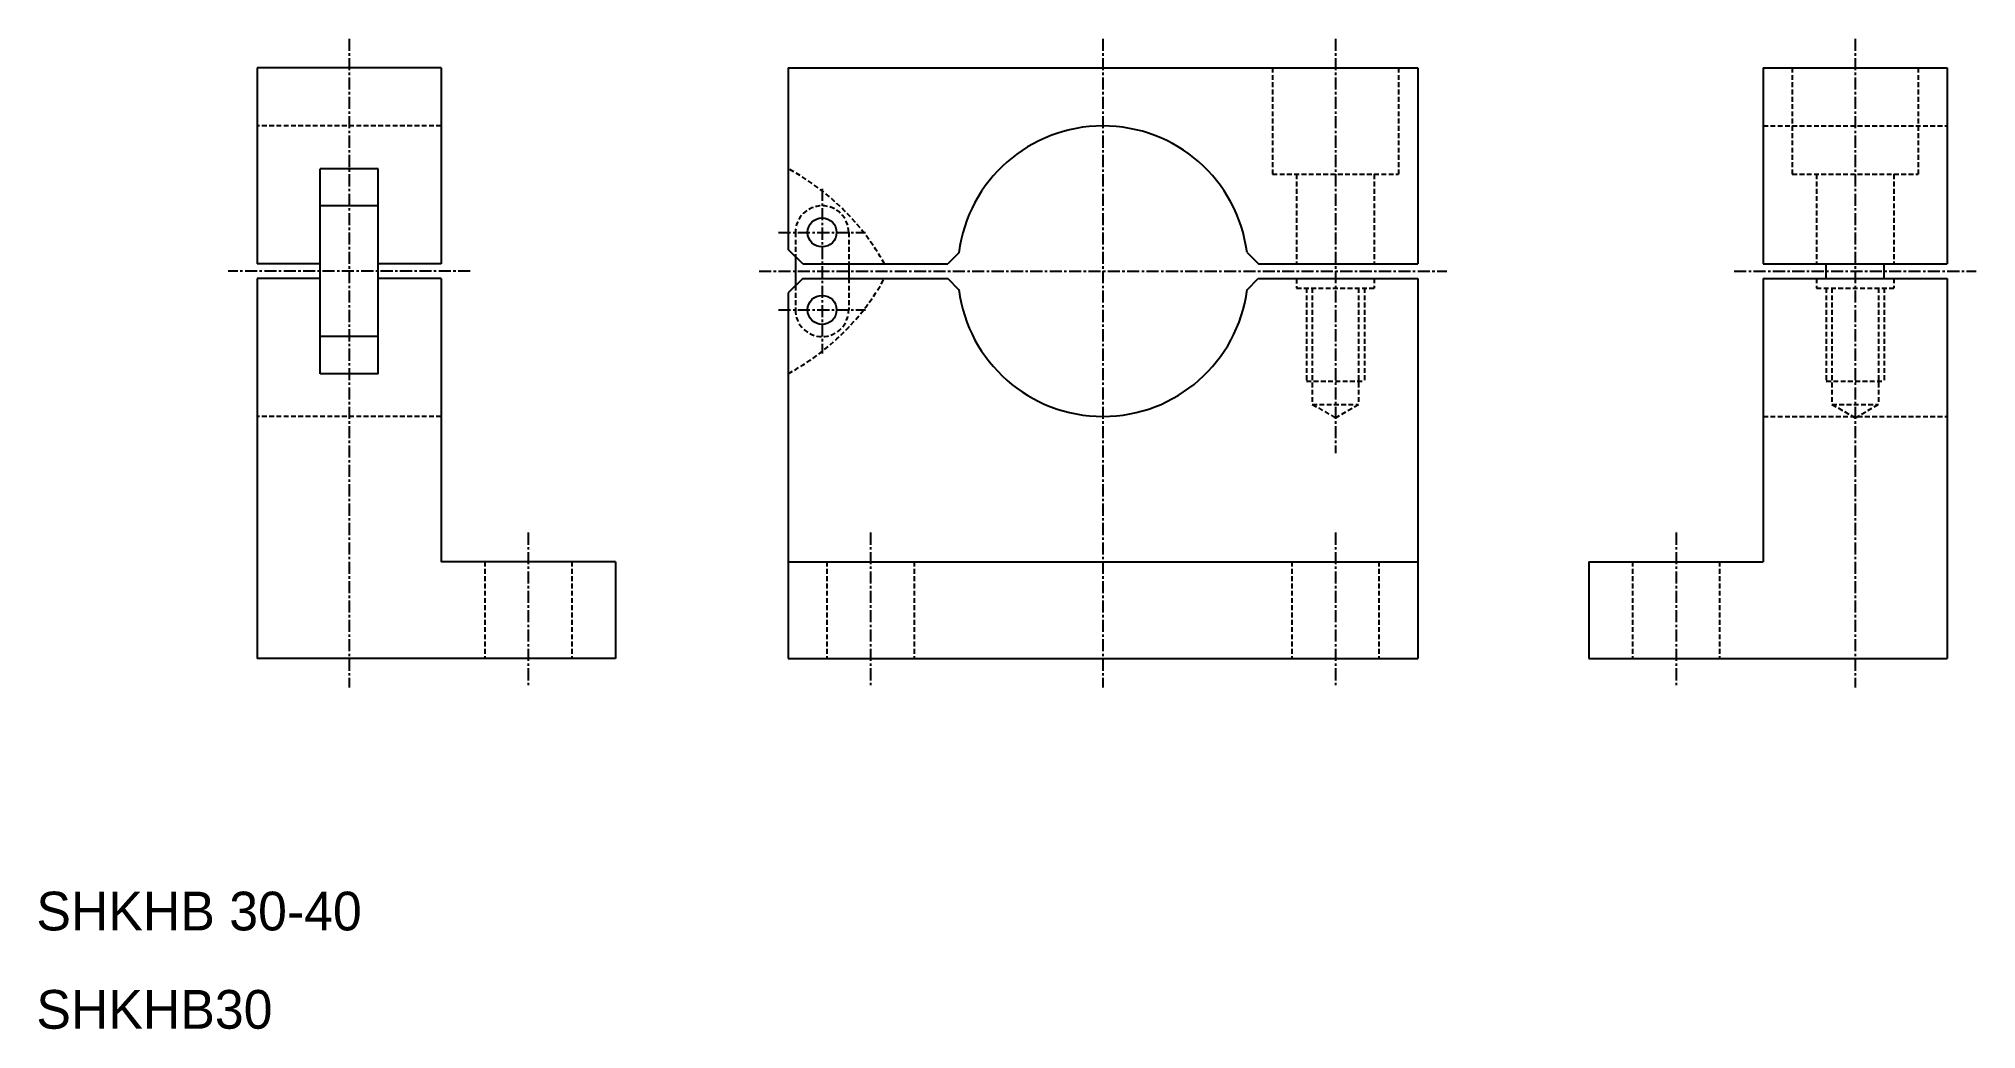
# Model space of a CAD drawing. Extents: x 56 to 256, y 57 to 160.
import ezdxf

# ---------------------------------------------------------------- set-up
doc = ezdxf.new("R2010")
doc.units = 0
doc.linetypes.add('CENTER', pattern=[2, 1.25, -0.25, 0.25, -0.25])
doc.linetypes.add('DASHED', pattern=[0.75, 0.5, -0.25])
doc.layers.get('0').update_dxf_attribs({"linetype": 'CONTINUOUS'})
doc.layers.add('CENTER', color=1, linetype='CENTER')

msp = doc.modelspace()

# ---------------------------------------------------------------- linework, layer by layer
at = {"color": 7, "linetype": 'CONTINUOUS'}
for p, q in [((78.55, 156.62), (78.55, 136.37)), ((97.55, 156.62), (78.55, 156.62)), ((97.55, 156.62), (97.55, 136.37)), ((133.38, 156.62), (198.38, 156.62)), ((133.38, 156.62), (133.38, 137.87)), ((198.38, 156.62), (198.38, 136.37)), ((234.05, 156.62), (234.05, 136.37)), ((234.05, 156.62), (253.05, 156.62)), ((253.05, 156.62), (253.05, 136.37)), ((85.05, 125.03), (85.05, 146.2)), ((91.05, 146.2), (85.05, 146.2)), ((91.05, 125.03), (91.05, 146.2)), ((91.05, 142.37), (85.05, 142.37)), ((85.05, 136.37), (78.55, 136.37)), ((97.55, 136.37), (91.05, 136.37)), ((134.88, 136.37), (133.38, 137.87)), ((134.13, 137.12), (134.13, 134.12)), ((134.88, 136.37), (149.85, 136.37)), ((139.63, 136.37), (139.63, 134.87)), ((151, 137.52), (149.85, 136.37)), ((180.76, 137.56), (181.95, 136.37)), ((181.95, 136.37), (198.38, 136.37)), ((234.05, 136.37), (253.05, 136.37)), ((240.55, 134.87), (240.55, 136.37)), ((246.55, 134.87), (246.55, 136.37)), ((78.55, 134.87), (78.55, 95.62)), ((85.05, 134.87), (78.55, 134.87)), ((97.55, 134.87), (91.05, 134.87)), ((97.55, 134.87), (97.55, 105.62)), ((134.88, 134.87), (133.38, 133.37)), ((134.88, 134.87), (149.85, 134.87)), ((151, 133.71), (149.85, 134.87)), ((180.76, 133.71), (181.92, 134.87)), ((181.92, 134.87), (198.38, 134.87)), ((198.38, 134.87), (198.38, 95.62)), ((234.05, 134.87), (234.05, 105.62)), ((234.05, 134.87), (253.05, 134.87)), ((253.05, 134.87), (253.05, 95.62)), ((133.38, 133.37), (133.38, 95.62)), ((91.05, 128.87), (85.05, 128.87)), ((91.05, 125.03), (85.05, 125.03)), ((115.55, 105.62), (97.55, 105.62)), ((115.55, 105.62), (115.55, 95.62)), ((133.38, 105.62), (198.38, 105.62)), ((216.05, 105.62), (234.05, 105.62)), ((216.05, 105.62), (216.05, 95.62)), ((115.55, 95.62), (78.55, 95.62)), ((133.38, 95.62), (198.38, 95.62)), ((216.05, 95.62), (253.05, 95.62))]:
    msp.add_line(p, q, dxfattribs=at)
at = {"color": 3, "linetype": 'DASHED'}
for p, q in [((183.38, 156.62), (183.38, 145.62)), ((196.38, 156.62), (196.38, 145.62)), ((237.05, 156.62), (237.05, 145.62)), ((250.05, 156.62), (250.05, 145.62)), ((97.55, 150.62), (78.55, 150.62)), ((234.05, 150.62), (253.05, 150.62)), ((183.38, 145.62), (196.38, 145.62)), ((185.88, 145.62), (185.88, 136.43)), ((193.88, 145.62), (193.88, 136.37)), ((237.05, 145.62), (250.05, 145.62)), ((239.55, 145.62), (239.55, 136.37)), ((247.55, 145.62), (247.55, 136.37)), ((134.13, 139.62), (134.13, 137.12)), ((139.63, 139.62), (139.63, 136.37)), ((134.13, 134.12), (134.13, 131.62)), ((139.63, 134.87), (139.63, 131.62)), ((185.88, 134.83), (185.88, 133.87)), ((193.88, 134.87), (193.88, 133.87)), ((239.55, 134.87), (239.55, 133.87)), ((247.55, 134.87), (247.55, 133.87)), ((185.88, 133.87), (193.88, 133.87)), ((186.88, 133.87), (186.88, 124.27)), ((187.48, 133.87), (187.48, 121.87)), ((192.28, 133.87), (192.28, 121.87)), ((192.88, 133.87), (192.88, 124.27)), ((239.55, 133.87), (247.55, 133.87)), ((240.55, 133.87), (240.55, 124.27)), ((241.15, 133.87), (241.15, 121.87)), ((245.95, 133.87), (245.95, 121.87)), ((246.55, 133.87), (246.55, 124.27)), ((186.88, 124.27), (192.88, 124.27)), ((240.55, 124.27), (246.55, 124.27)), ((97.55, 120.62), (78.55, 120.62)), ((187.48, 121.87), (189.88, 120.48)), ((187.48, 121.87), (192.28, 121.87)), ((189.88, 120.48), (192.28, 121.87)), ((234.05, 120.62), (253.05, 120.62)), ((241.15, 121.87), (243.55, 120.48)), ((241.15, 121.87), (245.95, 121.87)), ((243.55, 120.48), (245.95, 121.87)), ((102.05, 105.62), (102.05, 95.62)), ((111.05, 105.62), (111.05, 95.62)), ((137.38, 105.62), (137.38, 95.62)), ((146.38, 105.62), (146.38, 95.62)), ((185.38, 105.62), (185.38, 95.62)), ((194.38, 105.62), (194.38, 95.62)), ((220.55, 105.62), (220.55, 95.62)), ((229.55, 105.62), (229.55, 95.62))]:
    msp.add_line(p, q, dxfattribs=at)
at = {"color": 7, "linetype": 'CONTINUOUS'}
for centre in [(136.88, 139.62), (136.88, 131.62)]:
    msp.add_circle(centre, 1.5, dxfattribs=at)
for start, end in [(7.431, 172.7039), (187.2961, 352.6936)]:
    msp.add_arc((165.88, 135.62), 15, start, end, dxfattribs=at)
at = {"color": 3, "linetype": 'DASHED'}
for centre, radius, start, end in [((121.48, 124.22), 25, 29.078, 61.5755), ((136.88, 139.62), 2.75, 0, 180), ((121.48, 147.02), 25, 298.4245, 330.922), ((136.88, 131.62), 2.75, 180, 0)]:
    msp.add_arc(centre, radius, start, end, dxfattribs=at)
at = {"layer": 'CENTER', "color": 1, "linetype": 'CENTER'}
for p, q in [((88.05, 159.62), (88.05, 92.62)), ((165.88, 159.62), (165.88, 92.62)), ((189.88, 159.62), (189.88, 116.83)), ((243.55, 159.62), (243.55, 92.62)), ((136.88, 144.12), (136.88, 127.12)), ((132.38, 139.62), (141.38, 139.62)), ((100.55, 135.62), (75.55, 135.62)), ((130.38, 135.62), (201.38, 135.62)), ((231.05, 135.62), (256.05, 135.62)), ((132.38, 131.62), (141.38, 131.62)), ((106.55, 108.62), (106.55, 92.62)), ((141.88, 108.62), (141.88, 92.62)), ((189.88, 108.62), (189.88, 92.62)), ((225.05, 108.62), (225.05, 92.62))]:
    msp.add_line(p, q, dxfattribs=at)

# ---------------------------------------------------------------- texts
at = {"color": 7, "linetype": 'CONTINUOUS'}
for s, p in [('SHKHB 30-40', (55.76, 67.55)), ('SHKHB30', (55.76, 57.4))]:
    msp.add_text(s, height=4, dxfattribs=at).set_placement(p)

doc.saveas('drawing.dxf')
